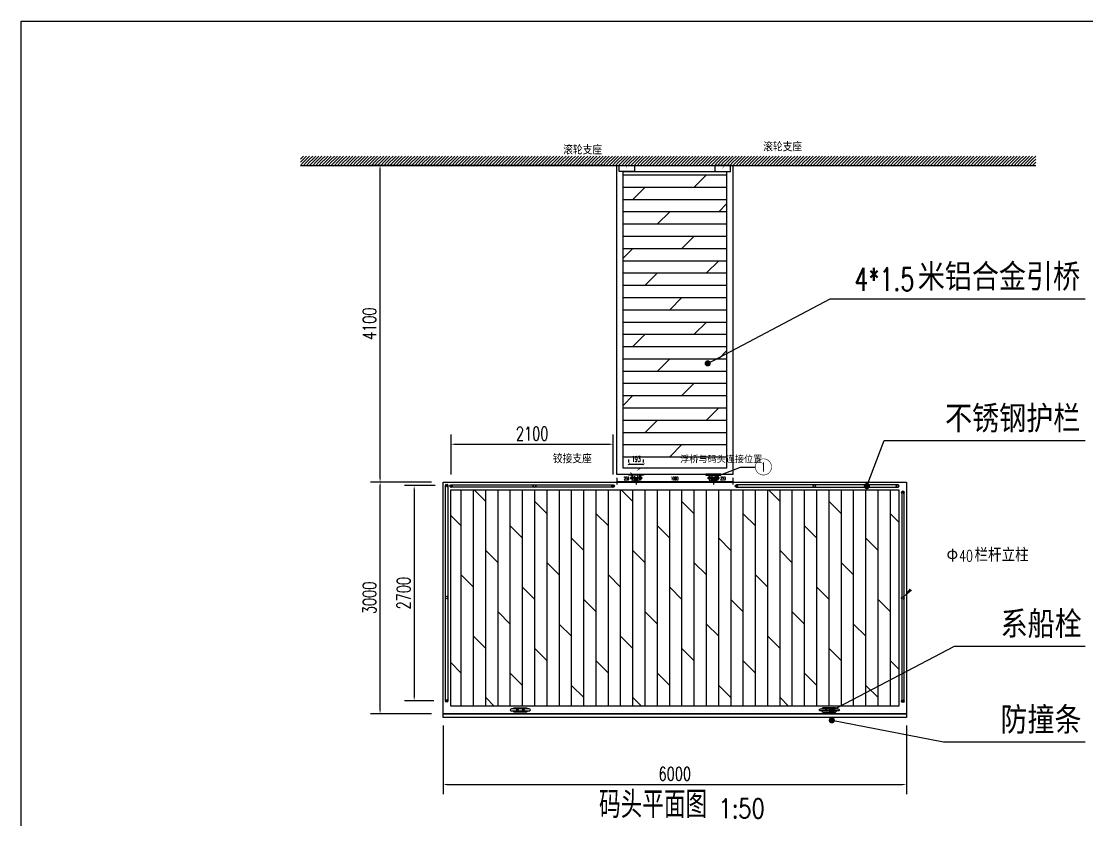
# Model space of a CAD drawing. Header units: millimetres. Extents: x 482615 to 507043, y 486319 to 505296.
# Drawn here: x 482615 to 496407, y 494959 to 505296 of the extents above; entities that cross this region are included whole.
import ezdxf
from ezdxf.enums import TextEntityAlignment as Align

# ---------------------------------------------------------------- set-up
doc = ezdxf.new("R2010")
doc.units = ezdxf.units.MM
doc.header["$LTSCALE"] = 1000
for name, color, linetype in [('DIM_IDEN', 3, 'Continuous'), ('DIM_LEAD', 3, 'Continuous'), ('DIM_SYMB', 3, 'Continuous'), ('HR-dimension', 9, 'Continuous'), ('PUB_DIM', 3, 'Continuous'), ('PUB_TEXT', 7, 'Continuous'), ('W-_ANTICOLLISION防撞措施', 6, 'Continuous'), ('W-PLASTIC_RAILINGS塑木栏杆', 6, 'Continuous'), ('W-REVETMENT驳岸', 251, 'Continuous'), ('W-STEEL_FRAME钢架', 3, 'Continuous'), ('W-STEEL_KEEL钢龙骨', 5, 'Continuous'), ('W-WOOD_FLOOR木地板', 30, 'Continuous')]:
    doc.layers.add(name, color=color, linetype=linetype)
doc.layers.add('图框', color=7, linetype='Continuous', lineweight=13)
doc.styles.add('_TCH_DIM', font='SIMPLEX.shx', dxfattribs={"bigfont": 'hztxt.shx'})
doc.styles.add('_TCH_DIM_T3', font='SIMPLEX.shx', dxfattribs={"width": 0.494118, "bigfont": 'GBCBIG.shx'})
doc.styles.add('_TCH_LABEL', font='COMPLEX', dxfattribs={"bigfont": 'GBCBIG'})
doc.styles.get("Standard").update_dxf_attribs({"font": 'simplex.shx', "width": 0.8, "bigfont": 'hztxt.shx'})
doc.styles.add('STANDARD_T3', font='simplex.shx', dxfattribs={"width": 0.7, "bigfont": 'hztxt.shx'})
doc.dimstyles.new('_TCH_ARCH&&15', dxfattribs={"dimtxt": 44.625, "dimasz": 15, "dimexe": 37.5, "dimexo": 45, "dimgap": 18.9375, "dimtad": 1, "dimdec": 0, "dimzin": 0, "dimdsep": 46, "dimtxsty": '_TCH_DIM_T3', "dimblk": 'ARCHTICK', "dimcen": 0.09, "dimclrt": 7, "dimazin": 2, "dimtfac": 1, "dimtdec": 0, "dimtix": 1, "dimtmove": 2, "dimatfit": 3, "dimfxl": 0, "dimtolj": 1, "dimtzin": 0, "dimarcsym": 0})
doc.dimstyles.new('_TCH_ARCH&&25', dxfattribs={"dimtxt": 74.375, "dimasz": 25, "dimexe": 62.5, "dimexo": 75, "dimgap": 31.5625, "dimtad": 1, "dimdec": 0, "dimzin": 0, "dimdsep": 46, "dimtxsty": '_TCH_DIM_T3', "dimblk": 'ARCHTICK', "dimcen": 0.09, "dimclrt": 7, "dimazin": 2, "dimtfac": 1, "dimtdec": 0, "dimtix": 1, "dimtmove": 2, "dimatfit": 3, "dimfxl": 0, "dimtolj": 1, "dimtzin": 0, "dimarcsym": 0})
doc.dimstyles.new('W&&50', dxfattribs={"dimtxt": 175, "dimasz": 50, "dimexe": 125, "dimexo": 150, "dimgap": 50, "dimtad": 1, "dimdec": 0, "dimzin": 0, "dimdsep": 46, "dimtxsty": 'STANDARD_T3', "dimcen": 0.09, "dimclrd": 1, "dimclre": 1, "dimclrt": 7, "dimazin": 2, "dimtfac": 1, "dimtdec": 0, "dimtix": 1, "dimtmove": 2, "dimatfit": 3, "dimfxl": 0, "dimtolj": 1, "dimtzin": 0, "dimarcsym": 0})

# ---------------------------------------------------------------- blocks, each defined once
blk = doc.blocks.new('*D23')
at = {"layer": 'Defpoints', "color": 0, "transparency": 16777216}
for p in [(487260, 499331), (488075, 499331), (488075, 496331)]:
    blk.add_point(p, dxfattribs=at)
at = {"layer": 'PUB_DIM', "color": 1, "lineweight": -2, "transparency": 16777216}
for p, q in [((487925, 499331), (487135, 499331)), ((487260, 496381), (487260, 499281)), ((487925, 496331), (487135, 496331))]:
    blk.add_line(p, q, dxfattribs=at)
at = {"layer": 'PUB_DIM', "color": 1, "transparency": 16777216}
for points in [[(487251, 499281), (487268, 499281), (487260, 499331)], [(487251, 496381), (487268, 496381), (487260, 496331)]]:
    blk.add_solid(points, dxfattribs=at)
at = {"layer": 'PUB_DIM', "color": 7, "transparency": 16777216, "insert": (487122, 497831), "char_height": 175, "attachment_point": 5, "rotation": 90, "style": 'STANDARD_T3'}
blk.add_mtext('\\A1;3000', dxfattribs=at)
blk = doc.blocks.new('*D24')
at = {"layer": 'Defpoints', "color": 0, "transparency": 16777216}
for p in [(487260, 503431), (490325, 503431), (488075, 499331)]:
    blk.add_point(p, dxfattribs=at)
at = {"layer": 'PUB_DIM', "color": 1, "lineweight": -2, "transparency": 16777216}
for p, q in [((490175, 503431), (487135, 503431)), ((487260, 499381), (487260, 503381)), ((487925, 499331), (487135, 499331))]:
    blk.add_line(p, q, dxfattribs=at)
at = {"layer": 'PUB_DIM', "color": 1, "transparency": 16777216}
for points in [[(487251, 503381), (487268, 503381), (487260, 503431)], [(487251, 499381), (487268, 499381), (487260, 499331)]]:
    blk.add_solid(points, dxfattribs=at)
at = {"layer": 'PUB_DIM', "color": 7, "transparency": 16777216, "insert": (487122, 501381), "char_height": 175, "attachment_point": 5, "rotation": 90, "style": 'STANDARD_T3'}
blk.add_mtext('\\A1;4100', dxfattribs=at)
blk = doc.blocks.new('*D25')
at = {"layer": 'Defpoints', "color": 0, "transparency": 16777216}
for p in [(488075, 496331), (494075, 496331), (494075, 495415)]:
    blk.add_point(p, dxfattribs=at)
at = {"layer": 'PUB_DIM', "color": 1, "lineweight": -2, "transparency": 16777216}
for p, q in [((488075, 496181), (488075, 495290)), ((494075, 496181), (494075, 495290)), ((488125, 495415), (494025, 495415))]:
    blk.add_line(p, q, dxfattribs=at)
at = {"layer": 'PUB_DIM', "color": 1, "transparency": 16777216}
for points in [[(488125, 495424), (488125, 495407), (488075, 495415)], [(494025, 495424), (494025, 495407), (494075, 495415)]]:
    blk.add_solid(points, dxfattribs=at)
at = {"layer": 'PUB_DIM', "color": 7, "transparency": 16777216, "insert": (491075, 495553), "char_height": 175, "attachment_point": 5, "style": 'STANDARD_T3'}
blk.add_mtext('\\A1;6000', dxfattribs=at)
blk = doc.blocks.new('*D27')
at = {"layer": 'Defpoints', "color": 0, "transparency": 16777216}
for p in [(490278, 499820), (488178, 499279), (490278, 499279)]:
    blk.add_point(p, dxfattribs=at)
at = {"layer": 'PUB_DIM', "color": 1, "lineweight": -2, "transparency": 16777216}
for p, q in [((488178, 499429), (488178, 499945)), ((490278, 499429), (490278, 499945)), ((488228, 499820), (490228, 499820))]:
    blk.add_line(p, q, dxfattribs=at)
at = {"layer": 'PUB_DIM', "color": 1, "transparency": 16777216}
for points in [[(488228, 499829), (488228, 499812), (488178, 499820)], [(490228, 499829), (490228, 499812), (490278, 499820)]]:
    blk.add_solid(points, dxfattribs=at)
at = {"layer": 'PUB_DIM', "color": 7, "transparency": 16777216, "insert": (489228, 499958), "char_height": 175, "attachment_point": 5, "style": 'STANDARD_T3'}
blk.add_mtext('\\A1;2100', dxfattribs=at)
blk = doc.blocks.new('*D28')
at = {"layer": 'Defpoints', "color": 0, "transparency": 16777216}
for p in [(488122, 499286), (487701, 496499), (488106, 496499)]:
    blk.add_point(p, dxfattribs=at)
at = {"layer": 'PUB_DIM', "color": 1, "lineweight": -2, "transparency": 16777216}
for p, q in [((487972, 499286), (487576, 499286)), ((487701, 499236), (487701, 496549)), ((487956, 496499), (487576, 496499))]:
    blk.add_line(p, q, dxfattribs=at)
at = {"layer": 'PUB_DIM', "color": 1, "transparency": 16777216}
for points in [[(487693, 499236), (487709, 499236), (487701, 499286)], [(487693, 496549), (487709, 496549), (487701, 496499)]]:
    blk.add_solid(points, dxfattribs=at)
at = {"layer": 'PUB_DIM', "color": 7, "transparency": 16777216, "insert": (487564, 497892), "char_height": 175, "attachment_point": 5, "rotation": 90, "style": 'STANDARD_T3'}
blk.add_mtext('\\A1;2700', dxfattribs=at)
blk = doc.blocks.new('sdsdgffd')
at = {"layer": 'W-STEEL_KEEL钢龙骨'}
for points in [[(489728, 499690), (489765, 499690), (489765, 499475), (489728, 499475)], [(489921, 499690), (489883, 499690), (489883, 499475), (489921, 499475)], [(489666, 499475), (489983, 499475), (489983, 499444), (489666, 499444)]]:
    blk.add_lwpolyline(points, close=True, dxfattribs=at)
blk = doc.blocks.new('A$C3ad6133d')
at = {"color": 7, "linetype": 'Continuous', "lineweight": 15}
for p, q in [((-4, 24), (-4, -16)), ((-4, 24), (0, 24)), ((4, 30), (0, 30)), ((0, -16), (0, 30)), ((4, -16), (4, 30))]:
    blk.add_line(p, q, dxfattribs=at)
at = {"color": 8, "linetype": 'Continuous', "lineweight": 15}
for p, q in [((-5, -19), (-2, -21)), ((-4, -16), (4, -16)), ((5, -19), (2, -21))]:
    blk.add_line(p, q, dxfattribs=at)
at = {"color": 7, "linetype": 'Continuous', "lineweight": 15}
for centre, radius, start, end in [((0, -24), 7.35, 131.3178, 48.6822), ((-7, -16), 3.47, 311.3178, 0), ((0, -24), 3.67, 131.3178, 48.6822), ((-7, -16), 7.14, 311.3178, 0), ((7, -16), 7.14, 180, 228.6822), ((7, -16), 3.47, 180, 228.6822)]:
    blk.add_arc(centre, radius, start, end, dxfattribs=at)
blk = doc.blocks.new('sesgfgdfgdfgdf')
at = {"color": 4}
for p, q in [((489595, 499625), (489595, 499592)), ((489608, 499625), (490005, 499625)), ((490005, 499593), (489608, 499593)), ((490018, 499625), (490018, 499592))]:
    blk.add_line(p, q, dxfattribs=at)
for centre, start, end in [((489599, 499625), 0, 180), ((489599, 499592), 180, 0), ((490014, 499625), 0, 180), ((490014, 499592), 180, 0)]:
    blk.add_arc(centre, 3.5, start, end, dxfattribs=at)
at = {"layer": '图框', "color": 4}
for points in [[(489608, 499639), (489602, 499639), (489602, 499579), (489608, 499579)], [(490005, 499639), (490011, 499639), (490011, 499579), (490005, 499579)]]:
    blk.add_lwpolyline(points, close=True, dxfattribs=at)
at = {"layer": 'HR-dimension', "rotation": 180}
blk.add_blockref('A$C3ad6133d', (489627, 499609), dxfattribs=at)
at = {"layer": 'HR-dimension', "xscale": -1, "rotation": 180}
blk.add_blockref('A$C3ad6133d', (489986, 499609), dxfattribs=at)
blk = doc.blocks.new('sdgdsfgdfdfhfh')
for points in [[(490479, 499431), (490672, 499431), (490672, 499421), (490479, 499421)], [(490519, 499356), (490529, 499356), (490529, 499421), (490519, 499421)], [(490632, 499356), (490622, 499356), (490622, 499421), (490632, 499421)]]:
    blk.add_lwpolyline(points, close=True)
for name, p, xscale, yscale, zscale in [('sesgfgdfgdfgdf', (323969, 329444), 0.3401471712455368, 0.3401471712455368, 0.3401471712455368), ('sdsdgffd', (355862, 361977), 0.2750233020155883, 0.2750233020155883, 0.2750233020155883)]:
    blk.add_blockref(name, p, dxfattribs=dict(xscale=xscale, yscale=yscale, zscale=zscale))
blk = doc.blocks.new('_ArchTick')
at = {"color": 0, "linetype": 'ByBlock', "const_width": 0.4}
blk.add_lwpolyline([(-0.5, -0.5), (0.5, 0.5)], dxfattribs=at)
blk = doc.blocks.new('*D100')
at = {"layer": 'Defpoints', "color": 0, "transparency": 16777216}
for p in [(490325, 499431), (490575, 499431), (490575, 499336)]:
    blk.add_point(p, dxfattribs=at)
at = {"layer": 'PUB_DIM', "color": 0, "lineweight": -2, "transparency": 16777216}
for p, q in [((490325, 499386), (490325, 499298)), ((490325, 499336), (490575, 499336)), ((490575, 499386), (490575, 499298))]:
    blk.add_line(p, q, dxfattribs=at)
at = {"layer": 'PUB_DIM', "color": 0, "lineweight": -2, "transparency": 16777216, "xscale": 15, "yscale": 15, "zscale": 15, "rotation": 180}
blk.add_blockref('_ArchTick', (490325, 499336), dxfattribs=at)
at = {"layer": 'PUB_DIM', "color": 0, "lineweight": -2, "transparency": 16777216, "xscale": 15, "yscale": 15, "zscale": 15}
blk.add_blockref('_ArchTick', (490575, 499336), dxfattribs=at)
at = {"layer": 'PUB_DIM', "color": 7, "transparency": 16777216, "insert": (490450, 499377), "char_height": 44.6, "attachment_point": 5, "style": '_TCH_DIM_T3'}
blk.add_mtext('\\A1;250', dxfattribs=at)
blk = doc.blocks.new('*D101')
at = {"layer": 'Defpoints', "color": 0, "transparency": 16777216}
for p in [(490575, 499431), (491575, 499431), (491575, 499336)]:
    blk.add_point(p, dxfattribs=at)
at = {"layer": 'PUB_DIM', "color": 0, "lineweight": -2, "transparency": 16777216}
for p, q in [((490575, 499386), (490575, 499298)), ((490575, 499336), (491575, 499336)), ((491575, 499386), (491575, 499298))]:
    blk.add_line(p, q, dxfattribs=at)
at = {"layer": 'PUB_DIM', "color": 0, "lineweight": -2, "transparency": 16777216, "xscale": 15, "yscale": 15, "zscale": 15, "rotation": 180}
blk.add_blockref('_ArchTick', (490575, 499336), dxfattribs=at)
at = {"layer": 'PUB_DIM', "color": 0, "lineweight": -2, "transparency": 16777216, "xscale": 15, "yscale": 15, "zscale": 15}
blk.add_blockref('_ArchTick', (491575, 499336), dxfattribs=at)
at = {"layer": 'PUB_DIM', "color": 7, "transparency": 16777216, "insert": (491075, 499377), "char_height": 44.6, "attachment_point": 5, "style": '_TCH_DIM_T3'}
blk.add_mtext('\\A1;1000', dxfattribs=at)
blk = doc.blocks.new('*D102')
at = {"layer": 'Defpoints', "color": 0, "transparency": 16777216}
for p in [(491575, 499431), (491825, 499431), (491825, 499336)]:
    blk.add_point(p, dxfattribs=at)
at = {"layer": 'PUB_DIM', "color": 0, "lineweight": -2, "transparency": 16777216}
for p, q in [((491575, 499386), (491575, 499298)), ((491575, 499336), (491825, 499336)), ((491825, 499386), (491825, 499298))]:
    blk.add_line(p, q, dxfattribs=at)
at = {"layer": 'PUB_DIM', "color": 0, "lineweight": -2, "transparency": 16777216, "xscale": 15, "yscale": 15, "zscale": 15, "rotation": 180}
blk.add_blockref('_ArchTick', (491575, 499336), dxfattribs=at)
at = {"layer": 'PUB_DIM', "color": 0, "lineweight": -2, "transparency": 16777216, "xscale": 15, "yscale": 15, "zscale": 15}
blk.add_blockref('_ArchTick', (491825, 499336), dxfattribs=at)
at = {"layer": 'PUB_DIM', "color": 7, "transparency": 16777216, "insert": (491700, 499377), "char_height": 44.6, "attachment_point": 5, "style": '_TCH_DIM_T3'}
blk.add_mtext('\\A1;250', dxfattribs=at)
blk = doc.blocks.new('*D179')
at = {"layer": 'Defpoints', "color": 0, "transparency": 16777216}
for p in [(490325, 499431), (490575, 499431), (490575, 499336)]:
    blk.add_point(p, dxfattribs=at)
at = {"layer": 'PUB_DIM', "color": 0, "lineweight": -2, "transparency": 16777216}
for p, q in [((490325, 499386), (490325, 499298)), ((490325, 499336), (490575, 499336)), ((490575, 499386), (490575, 499298))]:
    blk.add_line(p, q, dxfattribs=at)
at = {"layer": 'PUB_DIM', "color": 0, "lineweight": -2, "transparency": 16777216, "xscale": 15, "yscale": 15, "zscale": 15, "rotation": 180}
blk.add_blockref('_ArchTick', (490325, 499336), dxfattribs=at)
at = {"layer": 'PUB_DIM', "color": 0, "lineweight": -2, "transparency": 16777216, "xscale": 15, "yscale": 15, "zscale": 15}
blk.add_blockref('_ArchTick', (490575, 499336), dxfattribs=at)
at = {"layer": 'PUB_DIM', "color": 7, "transparency": 16777216, "insert": (490450, 499377), "char_height": 44.6, "attachment_point": 5, "style": '_TCH_DIM_T3'}
blk.add_mtext('\\A1;250', dxfattribs=at)
blk = doc.blocks.new('*D180')
at = {"layer": 'Defpoints', "color": 0, "transparency": 16777216}
for p in [(490575, 499431), (491575, 499431), (491575, 499336)]:
    blk.add_point(p, dxfattribs=at)
at = {"layer": 'PUB_DIM', "color": 0, "lineweight": -2, "transparency": 16777216}
for p, q in [((490575, 499386), (490575, 499298)), ((490575, 499336), (491575, 499336)), ((491575, 499386), (491575, 499298))]:
    blk.add_line(p, q, dxfattribs=at)
at = {"layer": 'PUB_DIM', "color": 0, "lineweight": -2, "transparency": 16777216, "xscale": 15, "yscale": 15, "zscale": 15, "rotation": 180}
blk.add_blockref('_ArchTick', (490575, 499336), dxfattribs=at)
at = {"layer": 'PUB_DIM', "color": 0, "lineweight": -2, "transparency": 16777216, "xscale": 15, "yscale": 15, "zscale": 15}
blk.add_blockref('_ArchTick', (491575, 499336), dxfattribs=at)
at = {"layer": 'PUB_DIM', "color": 7, "transparency": 16777216, "insert": (491075, 499377), "char_height": 44.6, "attachment_point": 5, "style": '_TCH_DIM_T3'}
blk.add_mtext('\\A1;1000', dxfattribs=at)
blk = doc.blocks.new('*D181')
at = {"layer": 'Defpoints', "color": 0, "transparency": 16777216}
for p in [(491575, 499431), (491825, 499431), (491825, 499336)]:
    blk.add_point(p, dxfattribs=at)
at = {"layer": 'PUB_DIM', "color": 0, "lineweight": -2, "transparency": 16777216}
for p, q in [((491575, 499386), (491575, 499298)), ((491575, 499336), (491825, 499336)), ((491825, 499386), (491825, 499298))]:
    blk.add_line(p, q, dxfattribs=at)
at = {"layer": 'PUB_DIM', "color": 0, "lineweight": -2, "transparency": 16777216, "xscale": 15, "yscale": 15, "zscale": 15, "rotation": 180}
blk.add_blockref('_ArchTick', (491575, 499336), dxfattribs=at)
at = {"layer": 'PUB_DIM', "color": 0, "lineweight": -2, "transparency": 16777216, "xscale": 15, "yscale": 15, "zscale": 15}
blk.add_blockref('_ArchTick', (491825, 499336), dxfattribs=at)
at = {"layer": 'PUB_DIM', "color": 7, "transparency": 16777216, "insert": (491700, 499377), "char_height": 44.6, "attachment_point": 5, "style": '_TCH_DIM_T3'}
blk.add_mtext('\\A1;250', dxfattribs=at)
blk = doc.blocks.new('*D118')
at = {"layer": 'Defpoints', "color": 0, "transparency": 16777216}
for p in [(490479, 499511), (490672, 499561), (490672, 499511)]:
    blk.add_point(p, dxfattribs=at)
at = {"layer": 'PUB_DIM', "color": 0, "lineweight": -2, "transparency": 16777216}
for p, q in [((490479, 499586), (490479, 499623)), ((490672, 499586), (490672, 499623)), ((490479, 499561), (490672, 499561))]:
    blk.add_line(p, q, dxfattribs=at)
at = {"layer": 'PUB_DIM', "color": 0, "lineweight": -2, "transparency": 16777216, "xscale": 25, "yscale": 25, "zscale": 25, "rotation": 180}
blk.add_blockref('_ArchTick', (490479, 499561), dxfattribs=at)
at = {"layer": 'PUB_DIM', "color": 0, "lineweight": -2, "transparency": 16777216, "xscale": 25, "yscale": 25, "zscale": 25}
blk.add_blockref('_ArchTick', (490672, 499561), dxfattribs=at)
at = {"layer": 'PUB_DIM', "color": 7, "transparency": 16777216, "insert": (490575, 499629), "char_height": 74.4, "attachment_point": 5, "style": '_TCH_DIM_T3'}
blk.add_mtext('\\A1;193', dxfattribs=at)
blk = doc.blocks.new('$LinePat$45度线')
at = {"color": 0}
for p, q in [((100, 0), (0, -100)), ((100, -100), (0, -200)), ((100, -200), (0, -300))]:
    blk.add_line(p, q, dxfattribs=at)
blk = doc.blocks.new('$matou$00000081')
at = {"elevation": 0}
for points in [[(115, -13, 1.151757), (115, 13), (-115, 13, 1.151757), (-115, -13), (115, -13)], [(-96, 13, -0.182727), (-80, 28), (81, 28, -0.182727), (97, 13)], [(97, -13, -0.182727), (81, -28), (-80, -28, -0.182727), (-96, -13, -0.127039)]]:
    blk.add_lwpolyline(points, format="xyb", dxfattribs=at)
for centre, radius in [((-39, 0, 0), 10.9), ((-39, 0, 0), 7.27), ((40, 0, 0), 10.9), ((40, 0, 0), 7.27)]:
    blk.add_circle(centre, radius)
blk = doc.blocks.new('edfsrdgdrgdgdr')
for points in [[(490355, 503430.5), (490555, 503430.5), (490555, 503350.5), (490355, 503350.5)], [(491795, 503430.5), (491595, 503430.5), (491595, 503350.5), (491795, 503350.5)]]:
    blk.add_lwpolyline(points, close=True)
blk.add_lwpolyline([(491601.7, 499396.6), (491923.7, 499522.4), (492117.8, 499522.4)])
at = {"layer": 'DIM_IDEN', "const_width": 7.5}
blk.add_lwpolyline([(492327.7, 499526.9, 1), (492117.7, 499526.9, 1)], format="xyb", close=True, dxfattribs=at)
at = {"layer": 'DIM_SYMB'}
for points in [[(490063.6, 503625.4, 0, 0, 0), (490392, 503625.4, 0, 0, 0), (490455, 503390.5, 0, 12, 0), (490443.4, 503434, 0, 0, 0)], [(492187.8, 503665.5, 0, 0, 0), (491889.9, 503665.5, 0, 0, 0), (491690.7, 503388.2, 0, 12, 0), (491717, 503424.8, 0, 0, 0)], [(489931.7, 499627.8, 0, 0, 0), (490204.1, 499627.8, 0, 0, 0), (490535.8, 499430.5, 0, 12, 0), (490497.1, 499453.5, 0, 0, 0)]]:
    blk.add_lwpolyline(points, format="xyseb", dxfattribs=at)
blk.add_blockref('sdgdsfgdfdfhfh', (0, 0))
at = {"xscale": -1}
blk.add_blockref('sdgdsfgdfdfhfh', (982150.1, 0), dxfattribs=at)
at = {"layer": 'PUB_TEXT', "color": 7, "style": '_TCH_DIM'}
for s, p in [('滚轮支座', (492219.3, 503613)), ('滚轮支座', (489630.3, 503572.9)), ('铰接支座', (489496.7, 499575.3))]:
    blk.add_text(s, height=105, dxfattribs=at).set_placement(p)
at = {"layer": 'PUB_TEXT', "color": 7, "style": '_TCH_LABEL'}
blk.add_text('1', height=115.8, dxfattribs=at).set_placement((492197.8, 499469), (492247.5, 499469), align=Align.FIT)
at = {"layer": 'PUB_DIM'}
for p1, p2, picture, middle in [((490325, 499430.5), (490575, 499430.5), '*D100', (490450, 499377.2)), ((490325, 499430.5), (490575, 499430.5), '*D179', (490450, 499377.2)), ((490575, 499430.5), (491575, 499430.5), '*D101', (491075, 499377.2)), ((490575, 499430.5), (491575, 499430.5), '*D180', (491075, 499377.2)), ((491575, 499430.5), (491825, 499430.5), '*D102', (491700, 499377.2)), ((491575, 499430.5), (491825, 499430.5), '*D181', (491700, 499377.2))]:
    dim = blk.add_aligned_dim(p1=p1, p2=p2, distance=-94.6, dimstyle='_TCH_ARCH&&15', dxfattribs=at)
    dim.commit()
    dim.dimension.update_dxf_attribs({"geometry": picture, "text_midpoint": middle})

msp = doc.modelspace()

# ---------------------------------------------------------------- hatches: boundary and pattern name
at = {"layer": 'W-WOOD_FLOOR木地板'}
h = msp.add_hatch(dxfattribs=at)
h.set_pattern_fill('DOLMIT', color=256, scale=200)
h.set_pattern_definition([(0, (0, 2932.78), (0, 158.748412), []), (45, (0, 2932.8), (-317.4966, 317.4966), [224.50425, -449.008])])
h.paths.add_polyline_path([(490405, 503350.5), (491745, 503350.5), (491745, 499510.5), (490405, 499510.5)])
h = msp.add_hatch(dxfattribs=at)
h.set_pattern_fill('DOLMIT', color=256, scale=200, angle=90)
h.set_pattern_definition([(90, (0, 2832.78), (-158.748412, 1e-14), []), (135, (0, 2832.8), (-317.4966, -317.4966), [224.50425, -449.008])])
h.paths.add_polyline_path([(488175, 499230.5), (493975, 499230.5), (493975, 496430.5), (488175, 496430.5)])

# ---------------------------------------------------------------- linework, layer by layer
for centre in [(488122, 499285.5), (488178, 499279), (489258, 499279), (490278, 499279), (491872.1, 499279), (492881, 499279), (493958.9, 499279), (494028.1, 499198.9), (488122, 497835.5), (494027.7, 497830.5), (488122, 496498.9), (494027.7, 496493.9)]:
    msp.add_circle(centre, 16.7)
at = {"layer": 'DIM_LEAD'}
for p, q in [((491501, 500867.8), (493086.7, 501703.8)), ((493086.7, 501703.8), (496387.6, 501703.8)), ((493561.5, 499278.3), (493787.3, 499868.9)), ((493787.3, 499868.9), (496387.6, 499868.9)), ((493108.2, 496371.6), (494693.9, 497207.6)), ((494693.9, 497207.6), (496387.6, 497207.6)), ((493108.2, 496246), (494552.9, 495966.5)), ((494552.9, 495966.5), (496387.6, 495966.5))]:
    msp.add_line(p, q, dxfattribs=at)
at = {"layer": 'DIM_LEAD', "const_width": 40}
for points in [[(491483.3, 500858.4, 1), (491518.7, 500877.1, 1)], [(493554.3, 499259.7, 1), (493568.6, 499297, 1)], [(493090.5, 496362.3, 1), (493125.9, 496381, 1)], [(493088.5, 496249.8, 1), (493127.8, 496242.2, 1)]]:
    msp.add_lwpolyline(points, format="xyb", close=True, dxfattribs=at)
at = {"layer": 'DIM_SYMB'}
for points in [[(491117.7, 499620.5, 0, 0, 0), (490766, 499620.5, 0, 0, 0), (490575, 499470.5, 0, 20, 0), (490634, 499516.8, 0, 0, 0)], [(495790.5, 498248.4, 0, 0, 0), (494420, 498248.4, 0, 0, 0), (494027.7, 497830.5, 0, 40, 0), (494130.4, 497939.9, 0, 0, 0)]]:
    msp.add_lwpolyline(points, format="xyseb", dxfattribs=at)
at = {"layer": 'PUB_TEXT', "color": 7}
msp.add_line((494668.3, 498467.1), (494668.3, 498300.9), dxfattribs=at)
msp.add_circle((494668.3, 498388.4), 52.5, dxfattribs=at)
at = {"layer": 'W-_ANTICOLLISION防撞措施'}
msp.add_lwpolyline([(488075, 496330.5), (494075, 496330.5), (494075, 496280.5), (488075, 496280.5)], close=True, dxfattribs=at)
at = {"layer": 'W-PLASTIC_RAILINGS塑木栏杆'}
for points in [[(488178, 499295), (490278, 499295), (490278, 499263), (488178, 499263)], [(493972.1, 499295), (491872.1, 499295), (491872.1, 499263), (493972.1, 499263)], [(488106, 499285.5), (488138, 499285.5), (488138, 496498.9), (488106, 496498.9)], [(494044.1, 499198.9), (494012.1, 499198.9), (494012.1, 496498.9), (494044.1, 496498.9)]]:
    msp.add_lwpolyline(points, close=True, dxfattribs=at)
at = {"layer": 'W-REVETMENT驳岸'}
msp.add_line((486227.4, 503430.5), (495747.5, 503430.5), dxfattribs=at)
at = {"layer": 'W-STEEL_FRAME钢架'}
for points in [[(490325, 503430.5), (491825, 503430.5), (491825, 499430.5), (490325, 499430.5)], [(490405, 503350.5), (491745, 503350.5), (491745, 499510.5), (490405, 499510.5)], [(488075, 499330.5), (494075, 499330.5), (494075, 496330.5), (488075, 496330.5)], [(488175, 499230.5), (493975, 499230.5), (493975, 496430.5), (488175, 496430.5)]]:
    msp.add_lwpolyline(points, close=True, dxfattribs=at)
at = {"layer": 'W-STEEL_KEEL钢龙骨'}
msp.add_lwpolyline([(482615, 505296.3), (507042.5, 505296.3), (507042.5, 486319.3), (482615, 486319.3)], close=True, dxfattribs=at)

# ---------------------------------------------------------------- block references
msp.add_blockref('edfsrdgdrgdgdr', (0, 0))
at = {"layer": 'PUB_DIM'}
msp.add_blockref('$matou$00000081', (489075, 496380.5, 0), dxfattribs=at)
at = {"layer": 'PUB_DIM', "yscale": -1, "rotation": 180}
msp.add_blockref('$matou$00000081', (493075, 496380.5, 0), dxfattribs=at)
at = {"layer": 'W-REVETMENT驳岸', "xscale": 0.4000039131885411, "yscale": 0.4, "zscale": 0.4}
for p in [(486227.4, 503550.5), (486267.4, 503550.5), (486307.4, 503550.5), (486347.4, 503550.5), (486387.4, 503550.5), (486427.4, 503550.5), (486467.4, 503550.5), (486507.4, 503550.5), (486547.4, 503550.5), (486587.4, 503550.5), (486627.4, 503550.5), (486667.4, 503550.5), (486707.4, 503550.5), (486747.4, 503550.5), (486787.4, 503550.5), (486827.4, 503550.5), (486867.4, 503550.5), (486907.4, 503550.5), (486947.4, 503550.5), (486987.4, 503550.5), (487027.4, 503550.5), (487067.4, 503550.5), (487107.4, 503550.5), (487147.4, 503550.5), (487187.4, 503550.5), (487227.4, 503550.5), (487267.4, 503550.5), (487307.4, 503550.5), (487347.4, 503550.5), (487387.4, 503550.5), (487427.4, 503550.5), (487467.4, 503550.5), (487507.4, 503550.5), (487547.4, 503550.5), (487587.4, 503550.5), (487627.4, 503550.5), (487667.4, 503550.5), (487707.4, 503550.5), (487747.4, 503550.5), (487787.4, 503550.5), (487827.4, 503550.5), (487867.4, 503550.5), (487907.4, 503550.5), (487947.4, 503550.5), (487987.4, 503550.5), (488027.4, 503550.5), (488067.4, 503550.5), (488107.4, 503550.5), (488147.4, 503550.5), (488187.4, 503550.5), (488227.4, 503550.5), (488267.4, 503550.5), (488307.4, 503550.5), (488347.4, 503550.5), (488387.4, 503550.5), (488427.4, 503550.5), (488467.4, 503550.5), (488507.4, 503550.5), (488547.4, 503550.5), (488587.4, 503550.5), (488627.4, 503550.5), (488667.4, 503550.5), (488707.4, 503550.5), (488747.4, 503550.5), (488787.4, 503550.5), (488827.4, 503550.5), (488867.4, 503550.5), (488907.4, 503550.5), (488947.4, 503550.5), (488987.4, 503550.5), (489027.4, 503550.5), (489067.4, 503550.5), (489107.4, 503550.5), (489147.4, 503550.5), (489187.4, 503550.5), (489227.4, 503550.5), (489267.4, 503550.5), (489307.4, 503550.5), (489347.4, 503550.5), (489387.4, 503550.5), (489427.4, 503550.5), (489467.4, 503550.5), (489507.4, 503550.5), (489547.4, 503550.5), (489587.4, 503550.5), (489627.4, 503550.5), (489667.4, 503550.5), (489707.4, 503550.5), (489747.4, 503550.5), (489787.4, 503550.5), (489827.4, 503550.5), (489867.4, 503550.5), (489907.4, 503550.5), (489947.4, 503550.5), (489987.4, 503550.5), (490027.4, 503550.5), (490067.4, 503550.5), (490107.4, 503550.5), (490147.4, 503550.5), (490187.4, 503550.5), (490227.4, 503550.5), (490267.4, 503550.5), (490307.4, 503550.5), (490347.4, 503550.5), (490387.4, 503550.5), (490427.4, 503550.5), (490467.4, 503550.5), (490507.4, 503550.5), (490547.4, 503550.5), (490587.4, 503550.5), (490627.4, 503550.5), (490667.4, 503550.5), (490707.4, 503550.5), (490747.4, 503550.5), (490787.4, 503550.5), (490827.4, 503550.5), (490867.4, 503550.5), (490907.4, 503550.5), (490947.4, 503550.5), (490987.4, 503550.5), (491027.4, 503550.5), (491067.4, 503550.5), (491107.4, 503550.5), (491147.4, 503550.5), (491187.4, 503550.5), (491227.4, 503550.5), (491267.4, 503550.5), (491307.4, 503550.5), (491347.4, 503550.5), (491387.4, 503550.5), (491427.4, 503550.5), (491467.4, 503550.5), (491507.4, 503550.5), (491547.4, 503550.5), (491587.4, 503550.5), (491627.4, 503550.5), (491667.4, 503550.5), (491707.4, 503550.5), (491747.4, 503550.5), (491787.4, 503550.5), (491827.4, 503550.5), (491867.4, 503550.5), (491907.4, 503550.5), (491947.4, 503550.5), (491987.4, 503550.5), (492027.4, 503550.5), (492067.4, 503550.5), (492107.4, 503550.5), (492147.4, 503550.5), (492187.4, 503550.5), (492227.4, 503550.5), (492267.4, 503550.5), (492307.4, 503550.5), (492347.4, 503550.5), (492387.4, 503550.5), (492427.4, 503550.5), (492467.4, 503550.5), (492507.4, 503550.5), (492547.4, 503550.5), (492587.4, 503550.5), (492627.4, 503550.5), (492667.4, 503550.5), (492707.4, 503550.5), (492747.4, 503550.5), (492787.4, 503550.5), (492827.4, 503550.5), (492867.4, 503550.5), (492907.4, 503550.5), (492947.4, 503550.5), (492987.4, 503550.5), (493027.4, 503550.5), (493067.4, 503550.5), (493107.4, 503550.5), (493147.4, 503550.5), (493187.4, 503550.5), (493227.4, 503550.5), (493267.4, 503550.5), (493307.4, 503550.5), (493347.4, 503550.5), (493387.4, 503550.5), (493427.4, 503550.5), (493467.4, 503550.5), (493507.4, 503550.5), (493547.4, 503550.5), (493587.4, 503550.5), (493627.4, 503550.5), (493667.4, 503550.5), (493707.4, 503550.5), (493747.4, 503550.5), (493787.4, 503550.5), (493827.4, 503550.5), (493867.4, 503550.5), (493907.4, 503550.5), (493947.4, 503550.5), (493987.4, 503550.5), (494027.4, 503550.5), (494067.4, 503550.5), (494107.4, 503550.5), (494147.4, 503550.5), (494187.4, 503550.5), (494227.4, 503550.5), (494267.4, 503550.5), (494307.4, 503550.5), (494347.4, 503550.5), (494387.4, 503550.5), (494427.4, 503550.5), (494467.4, 503550.5), (494507.4, 503550.5), (494547.4, 503550.5), (494587.4, 503550.5), (494627.4, 503550.5), (494667.4, 503550.5), (494707.4, 503550.5), (494747.4, 503550.5), (494787.4, 503550.5), (494827.4, 503550.5), (494867.4, 503550.5), (494907.4, 503550.5), (494947.4, 503550.5), (494987.4, 503550.5), (495027.4, 503550.5), (495067.4, 503550.5), (495107.4, 503550.5), (495147.4, 503550.5), (495187.4, 503550.5), (495227.4, 503550.5), (495267.5, 503550.5), (495307.5, 503550.5), (495347.5, 503550.5), (495387.5, 503550.5), (495427.5, 503550.5), (495467.5, 503550.5), (495507.5, 503550.5), (495547.5, 503550.5), (495587.5, 503550.5), (495627.5, 503550.5), (495667.5, 503550.5), (495707.5, 503550.5)]:
    msp.add_blockref('$LinePat$45度线', p, dxfattribs=at)

# ---------------------------------------------------------------- texts
at = {"layer": 'PUB_TEXT', "color": 7, "style": '_TCH_DIM'}
for s, height, p in [('米铝合金引桥', 350, (494221.1, 501808.8)), ('不锈钢护栏', 350, (494573.9, 499973.9)), ('浮桥与码头连接位置', 87.5, (491143.9, 499576.7)), ('栏杆立柱', 175, (494955.8, 498300.9)), ('系船栓', 350, (495293.2, 497312.6)), ('防撞条', 350, (495290.4, 496071.5))]:
    msp.add_text(s, height=height, dxfattribs=at).set_placement(p)
at = {"layer": 'PUB_TEXT', "color": 7, "style": '_TCH_DIM', "width": 0.705882}
for s, height, p in [('4*1.5', 297.5, (493401.1, 501808.8)), ('40', 148.75, (494755.8, 498300.9))]:
    msp.add_text(s, height=height, dxfattribs=at).set_placement(p)
at = {"layer": 'PUB_TEXT', "color": 7, "width": 0.8}
for s, height, p in [('码头平面图', 350, (490094.3, 494980.2)), ('1:50', 250, (491640.4, 494980.2))]:
    msp.add_text(s, height=height, dxfattribs=at).set_placement(p)

# ---------------------------------------------------------------- dimensions: what is measured, and where the dimension line sits
at = {"layer": 'PUB_DIM'}
for base, p1, p2, picture, middle in [((487259.8, 503430.5), (488075, 499330.5), (490325, 503430.5), '*D24', (487122.3, 501380.5)), ((487259.8, 499330.5), (488075, 496330.5), (488075, 499330.5), '*D23', (487122.3, 497830.5))]:
    dim = msp.add_linear_dim(base=base, p1=p1, p2=p2, angle=90, dimstyle='W&&50', dxfattribs=at)
    dim.commit()
    dim.dimension.update_dxf_attribs({"geometry": picture, "text_midpoint": middle})
for base, p1, p2, picture, middle in [((490278, 499820.2), (488178, 499279), (490278, 499279), '*D27', (489228, 499957.7)), ((494075, 495415.3), (488075, 496330.5), (494075, 496330.5), '*D25', (491075, 495552.8))]:
    dim = msp.add_linear_dim(base=base, p1=p1, p2=p2, dimstyle='W&&50', dxfattribs=at)
    dim.commit()
    dim.dimension.update_dxf_attribs({"geometry": picture, "text_midpoint": middle})
dim = msp.add_aligned_dim(p1=(490478.5, 499510.5), p2=(490671.5, 499510.5), distance=50, dimstyle='_TCH_ARCH&&25', dxfattribs=at)
dim.commit()
dim.dimension.update_dxf_attribs({"geometry": '*D118', "text_midpoint": (490575, 499629.3)})
dim = msp.add_linear_dim(base=(487701.1, 496498.9), p1=(488122, 499285.5), p2=(488106, 496498.9), angle=90, text='2700', dimstyle='W&&50', dxfattribs=at)
dim.commit()
dim.dimension.update_dxf_attribs({"geometry": '*D28', "text_midpoint": (487563.6, 497892.2)})

doc.saveas('drawing.dxf')
